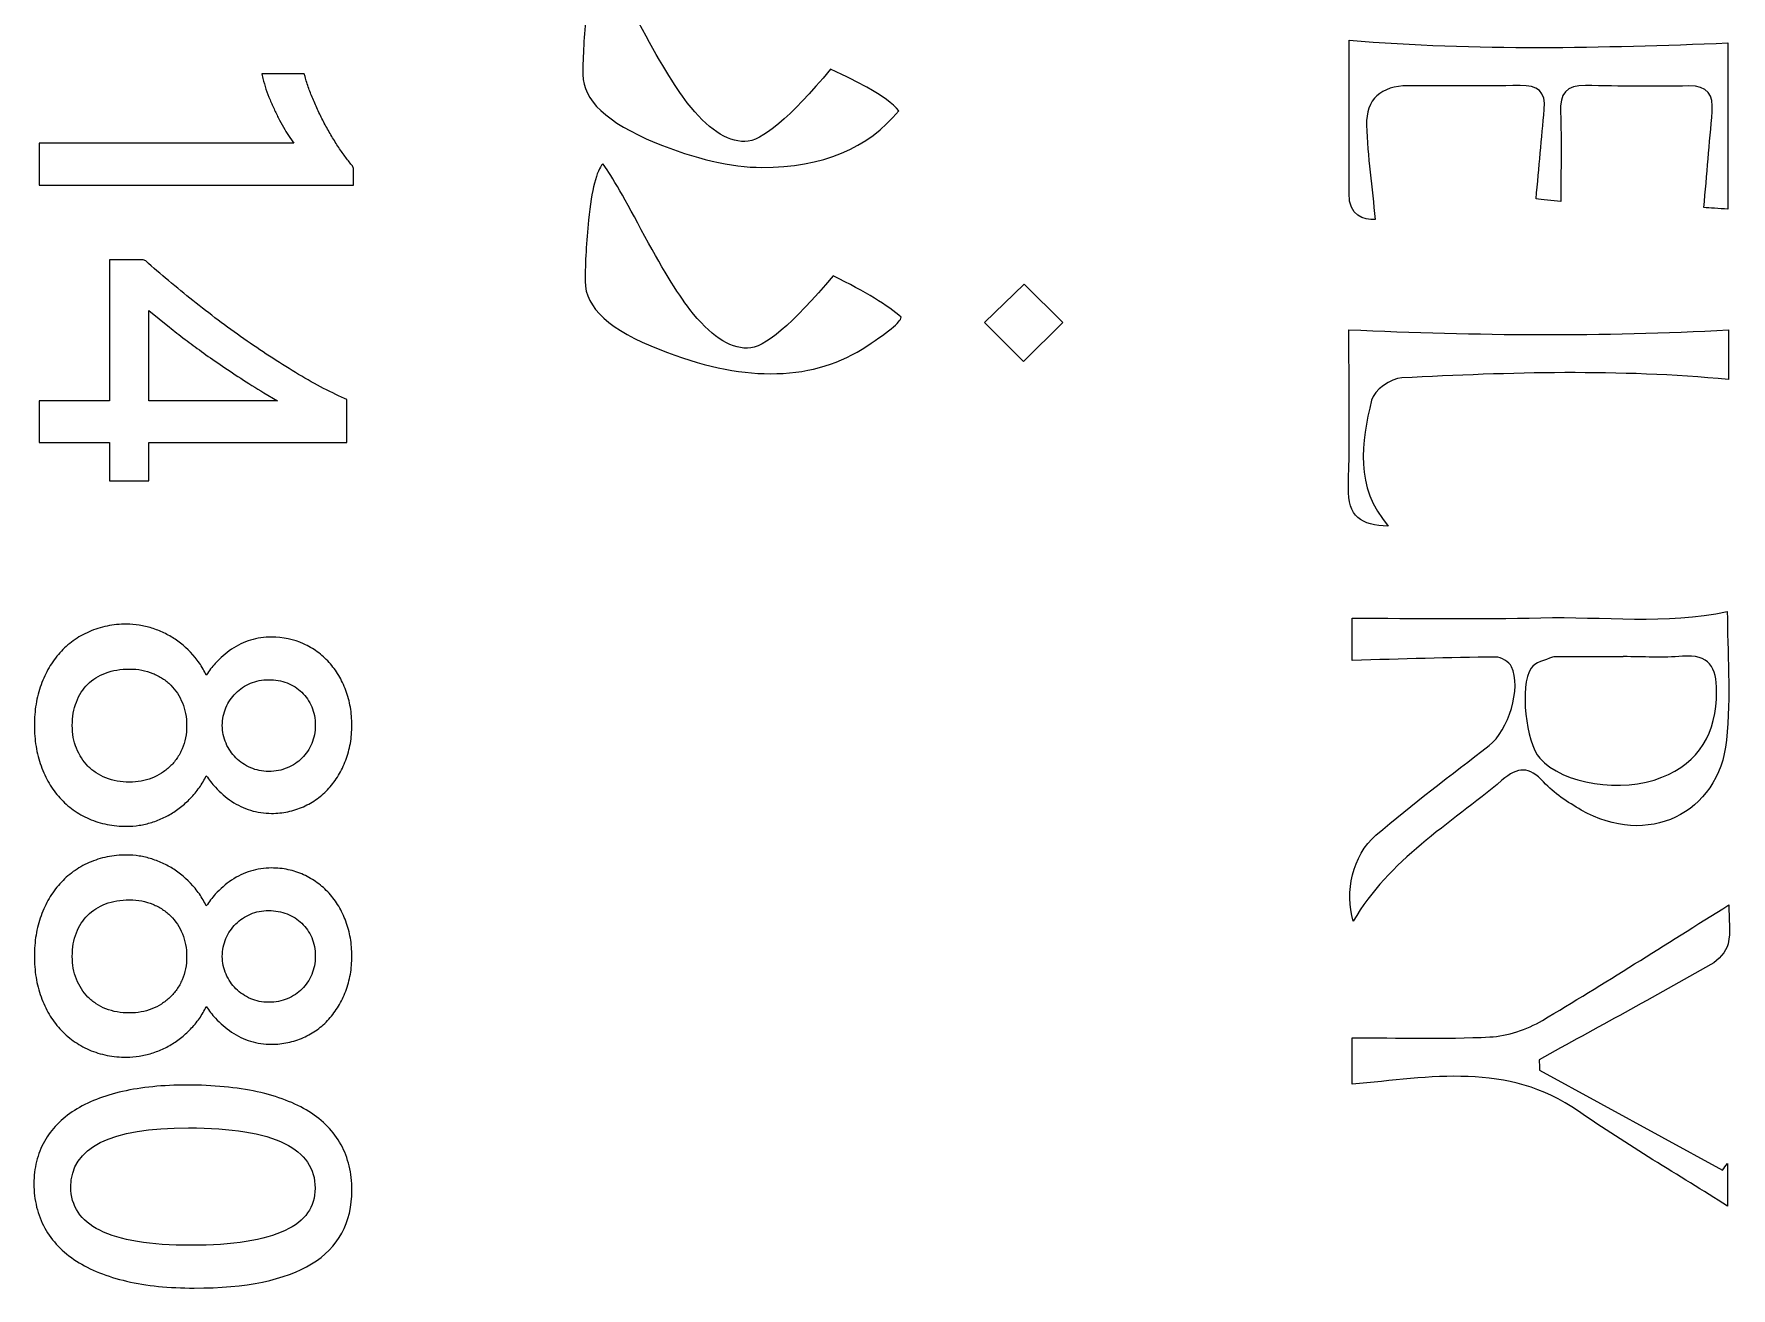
# Model space of a CAD drawing. Header units: millimetres. Extents: x -87 to 87, y -42 to 40.
# Drawn here: x 38.08 to 57.27, y -30.09 to -15.9 of the extents above; entities that cross this region are included whole.
import ezdxf

# ---------------------------------------------------------------- set-up
doc = ezdxf.new("R2010")
doc.units = ezdxf.units.MM
doc.header["$MEASUREMENT"] = 0
doc.layers.add('Layer 1', color=7, linetype='Continuous')

msp = doc.modelspace()

# ---------------------------------------------------------------- linework, layer by layer
at = {"layer": 'Layer 1', "color": 250}
for points, knots in [([(47.8559, -16.7698), (47.5072, -17.1976), (46.9909, -17.4115), (46.3063, -17.4115), (45.9579, -17.4115), (45.5546, -17.3174), (45.0971, -17.1291), (44.5536, -16.9046), (44.2823, -16.649), (44.2823, -16.3624), (44.2823, -16.1489), (44.2952, -15.9199), (44.3208, -15.6758), (44.3569, -15.3252), (44.4095, -15.1113), (44.4781, -15.0344), (44.5549, -15.1264), (44.7002, -15.3736), (44.9142, -15.7754), (45.139, -16.1946), (45.3216, -16.4963), (45.4628, -16.6801), (45.6895, -16.9731), (45.9066, -17.1194), (46.1141, -17.1194), (46.3021, -17.1194), (46.6249, -16.8467), (47.0829, -16.3016), (47.2621, -16.3849), (47.3992, -16.4524), (47.4934, -16.5037), (47.6664, -16.602), (47.7874, -16.6907), (47.8559, -16.7698)], [0, 0, 0, 0, 0.0909091, 0.0909091, 0.0909091, 0.1818182, 0.1818182, 0.1818182, 0.2727273, 0.2727273, 0.2727273, 0.3636364, 0.3636364, 0.3636364, 0.4545455, 0.4545455, 0.4545455, 0.5454545, 0.5454545, 0.5454545, 0.6363636, 0.6363636, 0.6363636, 0.7272727, 0.7272727, 0.7272727, 0.8181818, 0.8181818, 0.8181818, 0.9090909, 0.9090909, 0.9090909, 1, 1, 1, 1]), ([(53.6085, -16.4885), (54.0318, -16.4867), (54.4556, -16.4928), (54.8787, -16.4849), (55.0764, -16.4812), (55.1731, -16.5512), (55.1529, -16.7573), (55.121, -17.0831), (55.0931, -17.4089), (55.0605, -17.7667), (55.1268, -17.7737), (55.2419, -17.786), (55.3402, -17.7966), (55.3402, -17.4314), (55.3507, -17.1099), (55.3366, -16.7891), (55.3274, -16.5752), (55.4014, -16.4805), (55.6193, -16.4849), (56.009, -16.493), (56.3995, -16.4957), (56.7895, -16.49), (56.9996, -16.4869), (57.0671, -16.5926), (57.0515, -16.7809), (57.0217, -17.136), (56.9904, -17.4911), (56.958, -17.8653), (57.0207, -17.8695), (57.1268, -17.8773), (57.2294, -17.8843), (57.2294, -17.8843), (57.2294, -16.004), (57.2294, -16.004), (55.7988, -16.0581), (54.3995, -16.0972), (52.9474, -15.9716), (52.9474, -16.5289), (52.9509, -17.1154), (52.9459, -17.7023), (52.9436, -17.9716), (53.1099, -18.0007), (53.2411, -18.0012), (53.2064, -17.6403), (53.1565, -17.2882), (53.1443, -16.9349), (53.1337, -16.6369), (53.3131, -16.4897), (53.6085, -16.4885)], [0, 0, 0, 0, 0.0625, 0.0625, 0.0625, 0.125, 0.125, 0.125, 0.1875, 0.1875, 0.1875, 0.25, 0.25, 0.25, 0.3125, 0.3125, 0.3125, 0.375, 0.375, 0.375, 0.4375, 0.4375, 0.4375, 0.5, 0.5, 0.5, 0.5625, 0.5625, 0.5625, 0.625, 0.625, 0.625, 0.6875, 0.6875, 0.6875, 0.75, 0.75, 0.75, 0.8125, 0.8125, 0.8125, 0.875, 0.875, 0.875, 0.9375, 0.9375, 0.9375, 1, 1, 1, 1]), ([(38.1342, -17.5697), (38.1342, -17.5697), (38.1342, -17.139), (38.1342, -17.139), (38.1342, -17.139), (41.0156, -17.139), (41.0156, -17.139), (41.0156, -17.139), (40.9697, -17.0747), (40.9697, -17.0747), (40.9488, -17.0431), (40.9291, -17.0117), (40.9109, -16.9811), (40.8918, -16.949), (40.8722, -16.9142), (40.8526, -16.8769), (40.8331, -16.8391), (40.8144, -16.8013), (40.7968, -16.7634), (40.779, -16.7251), (40.7615, -16.686), (40.745, -16.6464), (40.728, -16.6057), (40.7127, -16.5653), (40.6992, -16.5253), (40.686, -16.4857), (40.6745, -16.446), (40.6648, -16.4066), (40.6648, -16.4066), (40.6518, -16.3534), (40.6518, -16.3534), (40.6518, -16.3534), (41.1313, -16.3534), (41.1313, -16.3534), (41.1313, -16.3534), (41.1404, -16.3847), (41.1404, -16.3847), (41.1526, -16.4273), (41.1668, -16.4717), (41.183, -16.5173), (41.1982, -16.5602), (41.2155, -16.6047), (41.2348, -16.6501), (41.2544, -16.6969), (41.2753, -16.7438), (41.2979, -16.791), (41.3195, -16.8364), (41.343, -16.8823), (41.3679, -16.9283), (41.3916, -16.9729), (41.4169, -17.0174), (41.443, -17.0612), (41.4685, -17.1038), (41.495, -17.1458), (41.5218, -17.1867), (41.5483, -17.2261), (41.5748, -17.2637), (41.6013, -17.2991), (41.6278, -17.3345), (41.6535, -17.3668), (41.6783, -17.3954), (41.6783, -17.3954), (41.6889, -17.4236), (41.6889, -17.4236), (41.6889, -17.4236), (41.6889, -17.6128), (41.6889, -17.6128), (41.6889, -17.6128), (38.1342, -17.6128), (38.1342, -17.6128), (38.1342, -17.6128), (38.1342, -17.5697), (38.1342, -17.5697)], [0, 0, 0, 0, 0.0416667, 0.0416667, 0.0416667, 0.0833333, 0.0833333, 0.0833333, 0.125, 0.125, 0.125, 0.1666667, 0.1666667, 0.1666667, 0.2083333, 0.2083333, 0.2083333, 0.25, 0.25, 0.25, 0.2916667, 0.2916667, 0.2916667, 0.3333333, 0.3333333, 0.3333333, 0.375, 0.375, 0.375, 0.4166667, 0.4166667, 0.4166667, 0.4583333, 0.4583333, 0.4583333, 0.5, 0.5, 0.5, 0.5416667, 0.5416667, 0.5416667, 0.5833333, 0.5833333, 0.5833333, 0.625, 0.625, 0.625, 0.6666667, 0.6666667, 0.6666667, 0.7083333, 0.7083333, 0.7083333, 0.75, 0.75, 0.75, 0.7916667, 0.7916667, 0.7916667, 0.8333333, 0.8333333, 0.8333333, 0.875, 0.875, 0.875, 0.9166667, 0.9166667, 0.9166667, 0.9583333, 0.9583333, 0.9583333, 1, 1, 1, 1]), ([(47.8816, -19.107), (47.8771, -19.1604), (47.7295, -19.2803), (47.4387, -19.4663), (47.1415, -19.6524), (46.796, -19.7453), (46.4027, -19.7453), (46.0328, -19.7453), (45.6159, -19.6547), (45.1519, -19.4727), (44.5891, -19.2547), (44.308, -18.9972), (44.308, -18.6997), (44.308, -18.4816), (44.3208, -18.2507), (44.3464, -18.0069), (44.3826, -17.6605), (44.4361, -17.4488), (44.5069, -17.3716), (44.5815, -17.4639), (44.7269, -17.7118), (44.9431, -18.1162), (45.1656, -18.5328), (45.3485, -18.8336), (45.4917, -19.0173), (45.7183, -19.3103), (45.9354, -19.4568), (46.1427, -19.4568), (46.3309, -19.4568), (46.6538, -19.1842), (47.1117, -18.6389), (47.4794, -18.8185), (47.7362, -18.9745), (47.8816, -19.107)], [0, 0, 0, 0, 0.0909091, 0.0909091, 0.0909091, 0.1818182, 0.1818182, 0.1818182, 0.2727273, 0.2727273, 0.2727273, 0.3636364, 0.3636364, 0.3636364, 0.4545455, 0.4545455, 0.4545455, 0.5454545, 0.5454545, 0.5454545, 0.6363636, 0.6363636, 0.6363636, 0.7272727, 0.7272727, 0.7272727, 0.8181818, 0.8181818, 0.8181818, 0.9090909, 0.9090909, 0.9090909, 1, 1, 1, 1]), ([(41.5699, -20.5224), (41.5699, -20.5224), (39.3729, -20.5224), (39.3729, -20.5224), (39.3729, -20.5224), (39.3729, -20.9577), (39.3729, -20.9577), (39.3729, -20.9577), (38.9313, -20.9577), (38.9313, -20.9577), (38.9313, -20.9577), (38.9313, -20.5224), (38.9313, -20.5224), (38.9313, -20.5224), (38.1342, -20.5224), (38.1342, -20.5224), (38.1342, -20.5224), (38.1342, -20.0533), (38.1342, -20.0533), (38.1342, -20.0533), (38.9313, -20.0533), (38.9313, -20.0533), (38.9313, -20.0533), (38.9313, -18.4585), (38.9313, -18.4585), (38.9313, -18.4585), (39.3104, -18.4585), (39.3104, -18.4585), (39.3104, -18.4585), (39.339, -18.4694), (39.339, -18.4694), (39.4226, -18.5437), (39.509, -18.618), (39.5977, -18.6923), (39.6899, -18.7695), (39.7818, -18.8446), (39.8733, -18.9178), (39.9687, -18.9935), (40.0637, -19.067), (40.1579, -19.1376), (40.2527, -19.2087), (40.3501, -19.2796), (40.4495, -19.3498), (40.5459, -19.4179), (40.6423, -19.4835), (40.7383, -19.5464), (40.8387, -19.6121), (40.9368, -19.674), (41.0322, -19.7317), (41.1286, -19.7893), (41.2233, -19.8431), (41.3166, -19.8927), (41.4084, -19.9417), (41.4987, -19.9864), (41.5876, -20.0266), (41.5876, -20.0266), (41.613, -20.0381), (41.613, -20.0381), (41.613, -20.0381), (41.613, -20.5224), (41.613, -20.5224), (41.613, -20.5224), (41.5699, -20.5224), (41.5699, -20.5224)], [0, 0, 0, 0, 0.047619, 0.047619, 0.047619, 0.0952381, 0.0952381, 0.0952381, 0.1428571, 0.1428571, 0.1428571, 0.1904762, 0.1904762, 0.1904762, 0.2380952, 0.2380952, 0.2380952, 0.2857143, 0.2857143, 0.2857143, 0.3333333, 0.3333333, 0.3333333, 0.3809524, 0.3809524, 0.3809524, 0.4285714, 0.4285714, 0.4285714, 0.4761905, 0.4761905, 0.4761905, 0.5238095, 0.5238095, 0.5238095, 0.5714286, 0.5714286, 0.5714286, 0.6190476, 0.6190476, 0.6190476, 0.6666667, 0.6666667, 0.6666667, 0.7142857, 0.7142857, 0.7142857, 0.7619048, 0.7619048, 0.7619048, 0.8095238, 0.8095238, 0.8095238, 0.8571429, 0.8571429, 0.8571429, 0.9047619, 0.9047619, 0.9047619, 0.952381, 0.952381, 0.952381, 1, 1, 1, 1]), ([(49.7098, -19.165), (49.7098, -19.165), (49.266, -19.6057), (49.266, -19.6057), (49.266, -19.6057), (48.8224, -19.1644), (48.8224, -19.1644), (48.8224, -19.1644), (49.2711, -18.7324), (49.2711, -18.7324), (49.2711, -18.7324), (49.7098, -19.165), (49.7098, -19.165)], [0, 0, 0, 0, 0.25, 0.25, 0.25, 0.5, 0.5, 0.5, 0.75, 0.75, 0.75, 1, 1, 1, 1]), ([(39.3729, -19.0293), (39.3729, -19.0293), (39.3729, -20.0533), (39.3729, -20.0533), (39.3729, -20.0533), (40.8307, -20.0533), (40.8307, -20.0533), (40.8307, -20.0533), (40.6748, -19.9601), (40.6748, -19.9601), (40.5812, -19.9032), (40.4938, -19.8486), (40.4134, -19.7966), (40.3298, -19.742), (40.2517, -19.69), (40.1803, -19.6413), (40.1076, -19.5917), (40.0371, -19.5423), (39.9692, -19.4934), (39.9068, -19.4486), (39.8447, -19.4025), (39.7839, -19.3564), (39.7193, -19.3073), (39.6607, -19.2615), (39.608, -19.2191), (39.608, -19.2191), (39.3729, -19.0293), (39.3729, -19.0293)], [0, 0, 0, 0, 0.1111111, 0.1111111, 0.1111111, 0.2222222, 0.2222222, 0.2222222, 0.3333333, 0.3333333, 0.3333333, 0.4444444, 0.4444444, 0.4444444, 0.5555556, 0.5555556, 0.5555556, 0.6666667, 0.6666667, 0.6666667, 0.7777778, 0.7777778, 0.7777778, 0.8888889, 0.8888889, 0.8888889, 1, 1, 1, 1]), ([(53.2, -20.0434), (53.2261, -19.9348), (53.4199, -19.7979), (53.5425, -19.7916), (54.7696, -19.7299), (55.998, -19.6901), (57.2361, -19.8115), (57.2361, -19.8115), (57.2361, -19.2499), (57.2361, -19.2499), (55.8124, -19.3256), (54.3955, -19.3151), (52.9434, -19.247), (52.9434, -19.8307), (52.957, -20.4324), (52.9376, -21.0325), (52.9271, -21.3616), (53.0831, -21.4617), (53.3888, -21.4676), (53.0046, -21.0223), (53.0849, -20.5262), (53.2, -20.0434)], [0, 0, 0, 0, 0.1428571, 0.1428571, 0.1428571, 0.2857143, 0.2857143, 0.2857143, 0.4285714, 0.4285714, 0.4285714, 0.5714286, 0.5714286, 0.5714286, 0.7142857, 0.7142857, 0.7142857, 0.8571429, 0.8571429, 0.8571429, 1, 1, 1, 1]), ([(54.6747, -24.3426), (54.8578, -24.1881), (54.9809, -24.1834), (55.1462, -24.3624), (55.2645, -24.4906), (55.4185, -24.5921), (55.5715, -24.6799), (56.3131, -25.1065), (57.1262, -24.7298), (57.2132, -23.8907), (57.2651, -23.3897), (57.2227, -22.879), (57.2227, -22.4351), (56.5278, -22.5829), (55.8175, -22.4885), (55.1158, -22.5059), (54.4101, -22.5237), (53.7034, -22.5099), (52.9799, -22.5099), (52.9799, -22.5099), (52.9799, -22.9872), (52.9799, -22.9872), (53.5464, -22.9726), (54.0753, -22.9548), (54.604, -22.95), (54.6652, -22.9495), (54.7572, -23.0054), (54.7833, -23.0596), (54.8981, -23.2981), (54.7469, -23.7811), (54.5293, -23.9501), (54.0994, -24.2842), (53.663, -24.6112), (53.25, -24.9651), (52.9809, -25.1955), (52.8951, -25.6091), (52.993, -25.9361), (53.3977, -25.2414), (54.0826, -24.8419), (54.6747, -24.3426)], [0, 0, 0, 0, 0.0769231, 0.0769231, 0.0769231, 0.1538462, 0.1538462, 0.1538462, 0.2307692, 0.2307692, 0.2307692, 0.3076923, 0.3076923, 0.3076923, 0.3846154, 0.3846154, 0.3846154, 0.4615385, 0.4615385, 0.4615385, 0.5384615, 0.5384615, 0.5384615, 0.6153846, 0.6153846, 0.6153846, 0.6923077, 0.6923077, 0.6923077, 0.7692308, 0.7692308, 0.7692308, 0.8461538, 0.8461538, 0.8461538, 0.9230769, 0.9230769, 0.9230769, 1, 1, 1, 1]), ([(39.1238, -22.5775), (39.1704, -22.5775), (39.218, -22.5813), (39.266, -22.5887), (39.3132, -22.5961), (39.3604, -22.6071), (39.4072, -22.6217), (39.4554, -22.6371), (39.5014, -22.6553), (39.5449, -22.676), (39.5892, -22.6974), (39.632, -22.7218), (39.6726, -22.7489), (39.7552, -22.8045), (39.8302, -22.8728), (39.8974, -22.9535), (39.9312, -22.9945), (39.9616, -23.0384), (39.9884, -23.0849), (40.0012, -23.1073), (40.0132, -23.1301), (40.0244, -23.1535), (40.0557, -23.1058), (40.0897, -23.0616), (40.1263, -23.0209), (40.1812, -22.9601), (40.2422, -22.9069), (40.3091, -22.8614), (40.3777, -22.8158), (40.4494, -22.7813), (40.5246, -22.7584), (40.6002, -22.7354), (40.679, -22.7237), (40.7607, -22.7237), (40.8917, -22.7237), (41.0123, -22.7494), (41.124, -22.8004), (41.1794, -22.8252), (41.231, -22.8552), (41.2785, -22.8898), (41.3264, -22.9246), (41.3712, -22.9649), (41.4125, -23.0101), (41.4534, -23.0553), (41.4897, -23.1042), (41.521, -23.1569), (41.5522, -23.2093), (41.5793, -23.2661), (41.6021, -23.3269), (41.6248, -23.3882), (41.6421, -23.4517), (41.6533, -23.517), (41.6646, -23.5826), (41.6703, -23.6505), (41.6703, -23.7206), (41.6703, -23.7917), (41.6644, -23.8603), (41.6529, -23.9261), (41.6415, -23.9916), (41.6241, -24.0553), (41.6012, -24.1167), (41.5781, -24.1776), (41.5507, -24.2344), (41.519, -24.287), (41.4874, -24.3395), (41.4511, -24.3884), (41.4104, -24.4334), (41.3695, -24.4783), (41.3249, -24.5181), (41.2771, -24.5528), (41.2294, -24.5873), (41.1774, -24.6173), (41.1215, -24.6424), (41.0653, -24.6673), (41.0073, -24.6861), (40.9477, -24.6985), (40.8875, -24.711), (40.825, -24.7175), (40.7607, -24.7175), (40.679, -24.7175), (40.6002, -24.7058), (40.5246, -24.6828), (40.4494, -24.6599), (40.3777, -24.6255), (40.3096, -24.58), (40.2427, -24.5345), (40.1816, -24.4817), (40.1267, -24.4217), (40.0898, -24.3814), (40.0558, -24.3379), (40.0245, -24.2912), (40.0132, -24.3147), (40.0011, -24.3374), (39.9884, -24.3592), (39.9616, -24.4047), (39.9312, -24.4479), (39.8974, -24.4886), (39.8635, -24.5293), (39.8279, -24.5665), (39.7908, -24.5999), (39.753, -24.634), (39.7135, -24.6648), (39.6728, -24.6923), (39.632, -24.7195), (39.5892, -24.7438), (39.5449, -24.765), (39.5007, -24.7862), (39.4548, -24.8044), (39.4073, -24.8195), (39.3605, -24.8341), (39.3132, -24.8452), (39.2661, -24.8524), (39.218, -24.8599), (39.1704, -24.8636), (39.1238, -24.8636), (39.0469, -24.8636), (38.973, -24.8566), (38.9024, -24.8428), (38.832, -24.829), (38.7643, -24.808), (38.6997, -24.78), (38.6355, -24.7518), (38.5755, -24.7178), (38.5199, -24.678), (38.4649, -24.6387), (38.4144, -24.5936), (38.3691, -24.5432), (38.3232, -24.4927), (38.2824, -24.437), (38.2469, -24.3764), (38.2115, -24.3161), (38.1809, -24.2508), (38.1555, -24.181), (38.1304, -24.1107), (38.1114, -24.0371), (38.099, -23.9605), (38.0864, -23.8837), (38.0801, -23.8036), (38.0801, -23.7206), (38.0801, -23.6384), (38.0864, -23.5589), (38.099, -23.4825), (38.1114, -23.4064), (38.1304, -23.3331), (38.1555, -23.2635), (38.1809, -23.1941), (38.2114, -23.1293), (38.2469, -23.069), (38.2823, -23.0088), (38.323, -22.9529), (38.369, -22.9014), (38.4141, -22.8506), (38.4648, -22.8051), (38.52, -22.7653), (38.5755, -22.7252), (38.6355, -22.691), (38.6994, -22.6629), (38.7643, -22.6341), (38.832, -22.6126), (38.9022, -22.5986), (38.9728, -22.5846), (39.0468, -22.5775), (39.1238, -22.5775)], [0, 0, 0, 0, 0.0185185, 0.0185185, 0.0185185, 0.037037, 0.037037, 0.037037, 0.0555556, 0.0555556, 0.0555556, 0.0740741, 0.0740741, 0.0740741, 0.0925926, 0.0925926, 0.0925926, 0.1111111, 0.1111111, 0.1111111, 0.1296296, 0.1296296, 0.1296296, 0.1481481, 0.1481481, 0.1481481, 0.1666667, 0.1666667, 0.1666667, 0.1851852, 0.1851852, 0.1851852, 0.2037037, 0.2037037, 0.2037037, 0.2222222, 0.2222222, 0.2222222, 0.2407407, 0.2407407, 0.2407407, 0.2592593, 0.2592593, 0.2592593, 0.2777778, 0.2777778, 0.2777778, 0.2962963, 0.2962963, 0.2962963, 0.3148148, 0.3148148, 0.3148148, 0.3333333, 0.3333333, 0.3333333, 0.3518519, 0.3518519, 0.3518519, 0.3703704, 0.3703704, 0.3703704, 0.3888889, 0.3888889, 0.3888889, 0.4074074, 0.4074074, 0.4074074, 0.4259259, 0.4259259, 0.4259259, 0.4444444, 0.4444444, 0.4444444, 0.462963, 0.462963, 0.462963, 0.4814815, 0.4814815, 0.4814815, 0.5, 0.5, 0.5, 0.5185185, 0.5185185, 0.5185185, 0.537037, 0.537037, 0.537037, 0.5555556, 0.5555556, 0.5555556, 0.5740741, 0.5740741, 0.5740741, 0.5925926, 0.5925926, 0.5925926, 0.6111111, 0.6111111, 0.6111111, 0.6296296, 0.6296296, 0.6296296, 0.6481481, 0.6481481, 0.6481481, 0.6666667, 0.6666667, 0.6666667, 0.6851852, 0.6851852, 0.6851852, 0.7037037, 0.7037037, 0.7037037, 0.7222222, 0.7222222, 0.7222222, 0.7407407, 0.7407407, 0.7407407, 0.7592593, 0.7592593, 0.7592593, 0.7777778, 0.7777778, 0.7777778, 0.7962963, 0.7962963, 0.7962963, 0.8148148, 0.8148148, 0.8148148, 0.8333333, 0.8333333, 0.8333333, 0.8518519, 0.8518519, 0.8518519, 0.8703704, 0.8703704, 0.8703704, 0.8888889, 0.8888889, 0.8888889, 0.9074074, 0.9074074, 0.9074074, 0.9259259, 0.9259259, 0.9259259, 0.9444444, 0.9444444, 0.9444444, 0.962963, 0.962963, 0.962963, 0.9814815, 0.9814815, 0.9814815, 1, 1, 1, 1]), ([(55.0032, -23.0749), (55.0464, -23.0084), (55.1612, -22.9874), (55.245, -22.9495), (55.2633, -22.941), (55.2888, -22.9475), (55.3112, -22.9475), (55.3112, -22.9475), (56.0467, -22.9475), (56.0467, -22.9475), (56.0467, -22.9475), (56.0467, -22.9447), (56.0467, -22.9447), (56.2697, -22.9447), (56.4939, -22.9606), (56.7151, -22.9412), (57.0208, -22.9144), (57.1013, -23.0656), (57.1016, -23.337), (57.1021, -23.814), (56.9027, -24.1412), (56.4829, -24.3095), (56.028, -24.4918), (55.3616, -24.387), (55.1023, -24.0924), (54.9463, -23.9153), (54.8708, -23.279), (55.0032, -23.0749)], [0, 0, 0, 0, 0.1111111, 0.1111111, 0.1111111, 0.2222222, 0.2222222, 0.2222222, 0.3333333, 0.3333333, 0.3333333, 0.4444444, 0.4444444, 0.4444444, 0.5555556, 0.5555556, 0.5555556, 0.6666667, 0.6666667, 0.6666667, 0.7777778, 0.7777778, 0.7777778, 0.8888889, 0.8888889, 0.8888889, 1, 1, 1, 1]), ([(39.1569, -23.0847), (39.1063, -23.0847), (39.0582, -23.0885), (39.0131, -23.0961), (38.9682, -23.1037), (38.9256, -23.1151), (38.8856, -23.1301), (38.8457, -23.1454), (38.8087, -23.1638), (38.7753, -23.1849), (38.7418, -23.2061), (38.7109, -23.2306), (38.6833, -23.2579), (38.6558, -23.2849), (38.6312, -23.3153), (38.61, -23.3484), (38.5887, -23.3816), (38.5704, -23.4183), (38.5553, -23.4581), (38.5398, -23.4973), (38.5283, -23.5389), (38.5206, -23.5826), (38.5128, -23.627), (38.5089, -23.6739), (38.5089, -23.723), (38.5089, -23.7705), (38.5129, -23.8156), (38.5207, -23.8583), (38.5284, -23.9009), (38.5403, -23.9422), (38.5559, -23.9818), (38.5712, -24.0205), (38.5901, -24.0572), (38.612, -24.0911), (38.6335, -24.1246), (38.6584, -24.1556), (38.6861, -24.1838), (38.7137, -24.2117), (38.7447, -24.2369), (38.7785, -24.2591), (38.8122, -24.2812), (38.8491, -24.3003), (38.8885, -24.3161), (38.9291, -24.3321), (38.9714, -24.3441), (39.0155, -24.3519), (39.0597, -24.3598), (39.1069, -24.3638), (39.1569, -24.3638), (39.2021, -24.3638), (39.2455, -24.3601), (39.2868, -24.3526), (39.3281, -24.345), (39.3685, -24.3337), (39.4074, -24.3186), (39.4459, -24.3032), (39.4824, -24.2845), (39.5167, -24.2627), (39.5508, -24.2411), (39.583, -24.2162), (39.6127, -24.1883), (39.642, -24.1607), (39.6681, -24.1298), (39.6911, -24.0965), (39.7142, -24.0632), (39.7343, -24.0267), (39.7514, -23.9876), (39.7682, -23.9489), (39.7808, -23.9074), (39.7892, -23.8634), (39.7976, -23.8193), (39.8019, -23.7725), (39.8019, -23.723), (39.8019, -23.6765), (39.7979, -23.632), (39.7899, -23.5897), (39.782, -23.5477), (39.77, -23.5069), (39.754, -23.4679), (39.7381, -23.4289), (39.7191, -23.3926), (39.6972, -23.3592), (39.6757, -23.3266), (39.6506, -23.2958), (39.6222, -23.2674), (39.5936, -23.239), (39.5624, -23.2137), (39.529, -23.1918), (39.4949, -23.1695), (39.4579, -23.15), (39.4183, -23.1338), (39.3791, -23.1176), (39.3374, -23.1052), (39.2939, -23.097), (39.2507, -23.0888), (39.2048, -23.0847), (39.1569, -23.0847)], [0, 0, 0, 0, 0.03125, 0.03125, 0.03125, 0.0625, 0.0625, 0.0625, 0.09375, 0.09375, 0.09375, 0.125, 0.125, 0.125, 0.15625, 0.15625, 0.15625, 0.1875, 0.1875, 0.1875, 0.21875, 0.21875, 0.21875, 0.25, 0.25, 0.25, 0.28125, 0.28125, 0.28125, 0.3125, 0.3125, 0.3125, 0.34375, 0.34375, 0.34375, 0.375, 0.375, 0.375, 0.40625, 0.40625, 0.40625, 0.4375, 0.4375, 0.4375, 0.46875, 0.46875, 0.46875, 0.5, 0.5, 0.5, 0.53125, 0.53125, 0.53125, 0.5625, 0.5625, 0.5625, 0.59375, 0.59375, 0.59375, 0.625, 0.625, 0.625, 0.65625, 0.65625, 0.65625, 0.6875, 0.6875, 0.6875, 0.71875, 0.71875, 0.71875, 0.75, 0.75, 0.75, 0.78125, 0.78125, 0.78125, 0.8125, 0.8125, 0.8125, 0.84375, 0.84375, 0.84375, 0.875, 0.875, 0.875, 0.90625, 0.90625, 0.90625, 0.9375, 0.9375, 0.9375, 0.96875, 0.96875, 0.96875, 1, 1, 1, 1]), ([(40.73, -23.2057), (40.6925, -23.2057), (40.6563, -23.2092), (40.6217, -23.2158), (40.5875, -23.2225), (40.5544, -23.2326), (40.5231, -23.2459), (40.4913, -23.2592), (40.4616, -23.2753), (40.4343, -23.2937), (40.4072, -23.3119), (40.3814, -23.3332), (40.3575, -23.3571), (40.3335, -23.3811), (40.312, -23.4068), (40.2936, -23.434), (40.2751, -23.4611), (40.259, -23.4906), (40.2455, -23.5221), (40.2323, -23.5529), (40.2223, -23.5853), (40.2156, -23.6187), (40.2089, -23.6522), (40.2054, -23.6872), (40.2054, -23.723), (40.2054, -23.759), (40.209, -23.7938), (40.2159, -23.8271), (40.2228, -23.8605), (40.2333, -23.8932), (40.247, -23.9246), (40.2608, -23.9565), (40.2773, -23.9866), (40.2961, -24.0141), (40.3147, -24.0413), (40.3359, -24.0666), (40.3594, -24.0894), (40.3831, -24.1131), (40.4088, -24.1342), (40.4365, -24.1528), (40.4642, -24.1714), (40.4941, -24.1879), (40.526, -24.2021), (40.5572, -24.2156), (40.5899, -24.2258), (40.6238, -24.2325), (40.6577, -24.2393), (40.6932, -24.2427), (40.73, -24.2427), (40.7685, -24.2427), (40.8053, -24.2393), (40.8403, -24.2326), (40.8749, -24.226), (40.9084, -24.2158), (40.9404, -24.2024), (40.9731, -24.1888), (41.0036, -24.1727), (41.0313, -24.1542), (41.0585, -24.1362), (41.0837, -24.1156), (41.1063, -24.0925), (41.1302, -24.069), (41.1511, -24.0438), (41.1692, -24.0166), (41.1874, -23.9893), (41.2034, -23.9595), (41.2168, -23.9276), (41.2301, -23.8963), (41.2402, -23.8635), (41.2469, -23.8294), (41.2536, -23.7954), (41.2569, -23.7598), (41.2569, -23.723), (41.2569, -23.6836), (41.2536, -23.6462), (41.2467, -23.611), (41.24, -23.5761), (41.2297, -23.5429), (41.2162, -23.5117), (41.2022, -23.4803), (41.1857, -23.4506), (41.1668, -23.423), (41.1481, -23.396), (41.1273, -23.3709), (41.104, -23.348), (41.0806, -23.3257), (41.0548, -23.3056), (41.0272, -23.2881), (40.9993, -23.2704), (40.9692, -23.2552), (40.9375, -23.2424), (40.9055, -23.2302), (40.872, -23.2209), (40.8376, -23.2149), (40.803, -23.2088), (40.767, -23.2057), (40.73, -23.2057)], [0, 0, 0, 0, 0.03125, 0.03125, 0.03125, 0.0625, 0.0625, 0.0625, 0.09375, 0.09375, 0.09375, 0.125, 0.125, 0.125, 0.15625, 0.15625, 0.15625, 0.1875, 0.1875, 0.1875, 0.21875, 0.21875, 0.21875, 0.25, 0.25, 0.25, 0.28125, 0.28125, 0.28125, 0.3125, 0.3125, 0.3125, 0.34375, 0.34375, 0.34375, 0.375, 0.375, 0.375, 0.40625, 0.40625, 0.40625, 0.4375, 0.4375, 0.4375, 0.46875, 0.46875, 0.46875, 0.5, 0.5, 0.5, 0.53125, 0.53125, 0.53125, 0.5625, 0.5625, 0.5625, 0.59375, 0.59375, 0.59375, 0.625, 0.625, 0.625, 0.65625, 0.65625, 0.65625, 0.6875, 0.6875, 0.6875, 0.71875, 0.71875, 0.71875, 0.75, 0.75, 0.75, 0.78125, 0.78125, 0.78125, 0.8125, 0.8125, 0.8125, 0.84375, 0.84375, 0.84375, 0.875, 0.875, 0.875, 0.90625, 0.90625, 0.90625, 0.9375, 0.9375, 0.9375, 0.96875, 0.96875, 0.96875, 1, 1, 1, 1]), ([(39.1238, -25.189), (39.1704, -25.189), (39.218, -25.1928), (39.266, -25.2002), (39.3132, -25.2075), (39.3604, -25.2186), (39.4072, -25.2332), (39.4554, -25.2486), (39.5014, -25.2668), (39.5449, -25.2875), (39.5892, -25.3089), (39.632, -25.3333), (39.6726, -25.3604), (39.7552, -25.416), (39.8302, -25.4843), (39.8974, -25.565), (39.9312, -25.606), (39.9616, -25.6499), (39.9884, -25.6964), (40.0012, -25.7188), (40.0132, -25.7416), (40.0244, -25.765), (40.0557, -25.7173), (40.0897, -25.6731), (40.1263, -25.6324), (40.1812, -25.5716), (40.2422, -25.5184), (40.3091, -25.4729), (40.3777, -25.4273), (40.4494, -25.3928), (40.5246, -25.3699), (40.6002, -25.347), (40.679, -25.3353), (40.7607, -25.3353), (40.826, -25.3353), (40.889, -25.3418), (40.9495, -25.3544), (41.0098, -25.3671), (41.068, -25.3864), (41.124, -25.412), (41.1793, -25.4368), (41.231, -25.4668), (41.2786, -25.5014), (41.3264, -25.5362), (41.3711, -25.5763), (41.4125, -25.6216), (41.4535, -25.6669), (41.4897, -25.7159), (41.521, -25.7684), (41.5523, -25.8209), (41.5793, -25.8776), (41.6021, -25.9384), (41.6248, -25.9997), (41.6421, -26.0631), (41.6533, -26.1285), (41.6646, -26.1941), (41.6703, -26.262), (41.6703, -26.3321), (41.6703, -26.4032), (41.6644, -26.4719), (41.6529, -26.5377), (41.6415, -26.6032), (41.6241, -26.6669), (41.6012, -26.7283), (41.5781, -26.7891), (41.5507, -26.8459), (41.519, -26.8985), (41.4874, -26.951), (41.4511, -26.9999), (41.4104, -27.0449), (41.3695, -27.0898), (41.3249, -27.1296), (41.2771, -27.1643), (41.2294, -27.1988), (41.1774, -27.2288), (41.1215, -27.2539), (41.0653, -27.2788), (41.0073, -27.2976), (40.9477, -27.31), (40.8875, -27.3225), (40.825, -27.329), (40.7607, -27.329), (40.679, -27.329), (40.6002, -27.3174), (40.5246, -27.2944), (40.4494, -27.2715), (40.3777, -27.237), (40.3096, -27.1915), (40.2427, -27.146), (40.1816, -27.0932), (40.1267, -27.0331), (40.0898, -26.9929), (40.0558, -26.9494), (40.0245, -26.9027), (40.0132, -26.9262), (40.0011, -26.9489), (39.9884, -26.9707), (39.9618, -27.0162), (39.9314, -27.0595), (39.8974, -27.1002), (39.8634, -27.1408), (39.8279, -27.178), (39.7908, -27.2114), (39.753, -27.2455), (39.7135, -27.2763), (39.6728, -27.3038), (39.632, -27.331), (39.5892, -27.3553), (39.5449, -27.3765), (39.5007, -27.3977), (39.4548, -27.4159), (39.4073, -27.431), (39.3605, -27.4456), (39.3132, -27.4566), (39.2661, -27.4639), (39.218, -27.4714), (39.1704, -27.4751), (39.1238, -27.4751), (39.0469, -27.4751), (38.973, -27.4682), (38.9024, -27.4543), (38.832, -27.4405), (38.7643, -27.4194), (38.6997, -27.3915), (38.6355, -27.3633), (38.5755, -27.3293), (38.5199, -27.2895), (38.4649, -27.2502), (38.4144, -27.2051), (38.3691, -27.1547), (38.3232, -27.1042), (38.2824, -27.0485), (38.2469, -26.9879), (38.2115, -26.9276), (38.1809, -26.8623), (38.1555, -26.7925), (38.1304, -26.7222), (38.1114, -26.6486), (38.099, -26.572), (38.0864, -26.4952), (38.0801, -26.4151), (38.0801, -26.3321), (38.0801, -26.2499), (38.0864, -26.1704), (38.099, -26.094), (38.1114, -26.0179), (38.1304, -25.9446), (38.1555, -25.875), (38.1809, -25.8056), (38.2114, -25.7408), (38.2469, -25.6805), (38.2823, -25.6203), (38.323, -25.5645), (38.369, -25.513), (38.4142, -25.4621), (38.4648, -25.4166), (38.52, -25.3768), (38.5755, -25.3367), (38.6355, -25.3025), (38.6994, -25.2744), (38.7643, -25.2456), (38.832, -25.2241), (38.9022, -25.2101), (38.9728, -25.196), (39.0468, -25.189), (39.1238, -25.189)], [0, 0, 0, 0, 0.0181818, 0.0181818, 0.0181818, 0.0363636, 0.0363636, 0.0363636, 0.0545455, 0.0545455, 0.0545455, 0.0727273, 0.0727273, 0.0727273, 0.0909091, 0.0909091, 0.0909091, 0.1090909, 0.1090909, 0.1090909, 0.1272727, 0.1272727, 0.1272727, 0.1454545, 0.1454545, 0.1454545, 0.1636364, 0.1636364, 0.1636364, 0.1818182, 0.1818182, 0.1818182, 0.2, 0.2, 0.2, 0.2181818, 0.2181818, 0.2181818, 0.2363636, 0.2363636, 0.2363636, 0.2545455, 0.2545455, 0.2545455, 0.2727273, 0.2727273, 0.2727273, 0.2909091, 0.2909091, 0.2909091, 0.3090909, 0.3090909, 0.3090909, 0.3272727, 0.3272727, 0.3272727, 0.3454545, 0.3454545, 0.3454545, 0.3636364, 0.3636364, 0.3636364, 0.3818182, 0.3818182, 0.3818182, 0.4, 0.4, 0.4, 0.4181818, 0.4181818, 0.4181818, 0.4363636, 0.4363636, 0.4363636, 0.4545455, 0.4545455, 0.4545455, 0.4727273, 0.4727273, 0.4727273, 0.4909091, 0.4909091, 0.4909091, 0.5090909, 0.5090909, 0.5090909, 0.5272727, 0.5272727, 0.5272727, 0.5454545, 0.5454545, 0.5454545, 0.5636364, 0.5636364, 0.5636364, 0.5818182, 0.5818182, 0.5818182, 0.6, 0.6, 0.6, 0.6181818, 0.6181818, 0.6181818, 0.6363636, 0.6363636, 0.6363636, 0.6545455, 0.6545455, 0.6545455, 0.6727273, 0.6727273, 0.6727273, 0.6909091, 0.6909091, 0.6909091, 0.7090909, 0.7090909, 0.7090909, 0.7272727, 0.7272727, 0.7272727, 0.7454545, 0.7454545, 0.7454545, 0.7636364, 0.7636364, 0.7636364, 0.7818182, 0.7818182, 0.7818182, 0.8, 0.8, 0.8, 0.8181818, 0.8181818, 0.8181818, 0.8363636, 0.8363636, 0.8363636, 0.8545455, 0.8545455, 0.8545455, 0.8727273, 0.8727273, 0.8727273, 0.8909091, 0.8909091, 0.8909091, 0.9090909, 0.9090909, 0.9090909, 0.9272727, 0.9272727, 0.9272727, 0.9454545, 0.9454545, 0.9454545, 0.9636364, 0.9636364, 0.9636364, 0.9818182, 0.9818182, 0.9818182, 1, 1, 1, 1]), ([(39.1569, -25.6962), (39.1063, -25.6962), (39.0582, -25.7), (39.0131, -25.7076), (38.9682, -25.7152), (38.9256, -25.7267), (38.8856, -25.7417), (38.8457, -25.7569), (38.8087, -25.7753), (38.7754, -25.7963), (38.7419, -25.8175), (38.7111, -25.8419), (38.6833, -25.8694), (38.6558, -25.8964), (38.6312, -25.9268), (38.61, -25.9599), (38.5887, -25.9931), (38.5704, -26.0298), (38.5553, -26.0696), (38.5398, -26.1088), (38.5283, -26.1504), (38.5206, -26.1941), (38.5128, -26.2385), (38.5089, -26.2855), (38.5089, -26.3345), (38.5089, -26.3819), (38.5129, -26.4271), (38.5207, -26.4698), (38.5284, -26.5124), (38.5403, -26.5537), (38.5559, -26.5932), (38.5712, -26.632), (38.5901, -26.6687), (38.612, -26.7026), (38.6335, -26.7361), (38.6584, -26.7671), (38.6861, -26.7953), (38.7137, -26.8232), (38.7446, -26.8485), (38.7784, -26.8706), (38.8122, -26.8927), (38.8491, -26.9118), (38.8885, -26.9276), (38.929, -26.9436), (38.9713, -26.9556), (39.0153, -26.9635), (39.0601, -26.9712), (39.1074, -26.9753), (39.1569, -26.9753), (39.2021, -26.9753), (39.2455, -26.9716), (39.2868, -26.964), (39.3281, -26.9565), (39.3685, -26.9452), (39.4074, -26.9301), (39.4459, -26.9147), (39.4824, -26.896), (39.5167, -26.8742), (39.5508, -26.8526), (39.583, -26.8277), (39.6127, -26.7998), (39.642, -26.7722), (39.6681, -26.7413), (39.6911, -26.708), (39.7142, -26.6747), (39.7343, -26.6382), (39.7514, -26.5991), (39.7682, -26.5604), (39.7808, -26.5189), (39.7892, -26.4749), (39.7976, -26.4308), (39.8019, -26.384), (39.8019, -26.3345), (39.8019, -26.288), (39.7979, -26.2435), (39.7899, -26.2013), (39.782, -26.1592), (39.77, -26.1184), (39.754, -26.0794), (39.7381, -26.0404), (39.7191, -26.0041), (39.6972, -25.9708), (39.6758, -25.9381), (39.6507, -25.9074), (39.6222, -25.8789), (39.5936, -25.8505), (39.5624, -25.8252), (39.529, -25.8033), (39.4949, -25.781), (39.4579, -25.7615), (39.4183, -25.7453), (39.3791, -25.7291), (39.3374, -25.7167), (39.2939, -25.7085), (39.2507, -25.7003), (39.2048, -25.6962), (39.1569, -25.6962)], [0, 0, 0, 0, 0.03125, 0.03125, 0.03125, 0.0625, 0.0625, 0.0625, 0.09375, 0.09375, 0.09375, 0.125, 0.125, 0.125, 0.15625, 0.15625, 0.15625, 0.1875, 0.1875, 0.1875, 0.21875, 0.21875, 0.21875, 0.25, 0.25, 0.25, 0.28125, 0.28125, 0.28125, 0.3125, 0.3125, 0.3125, 0.34375, 0.34375, 0.34375, 0.375, 0.375, 0.375, 0.40625, 0.40625, 0.40625, 0.4375, 0.4375, 0.4375, 0.46875, 0.46875, 0.46875, 0.5, 0.5, 0.5, 0.53125, 0.53125, 0.53125, 0.5625, 0.5625, 0.5625, 0.59375, 0.59375, 0.59375, 0.625, 0.625, 0.625, 0.65625, 0.65625, 0.65625, 0.6875, 0.6875, 0.6875, 0.71875, 0.71875, 0.71875, 0.75, 0.75, 0.75, 0.78125, 0.78125, 0.78125, 0.8125, 0.8125, 0.8125, 0.84375, 0.84375, 0.84375, 0.875, 0.875, 0.875, 0.90625, 0.90625, 0.90625, 0.9375, 0.9375, 0.9375, 0.96875, 0.96875, 0.96875, 1, 1, 1, 1]), ([(40.73, -25.8172), (40.6927, -25.8172), (40.6565, -25.8207), (40.622, -25.8273), (40.5874, -25.8341), (40.5542, -25.8441), (40.523, -25.8574), (40.4913, -25.8707), (40.4616, -25.8868), (40.4343, -25.9052), (40.4072, -25.9234), (40.3814, -25.9447), (40.3575, -25.9686), (40.3331, -25.993), (40.3117, -26.0187), (40.2936, -26.0453), (40.2751, -26.0727), (40.259, -26.102), (40.2455, -26.1336), (40.2323, -26.1644), (40.2223, -26.1969), (40.2156, -26.2303), (40.2089, -26.2637), (40.2054, -26.2987), (40.2054, -26.3345), (40.2054, -26.3705), (40.209, -26.4053), (40.2159, -26.4386), (40.2228, -26.472), (40.2333, -26.5046), (40.247, -26.5362), (40.2608, -26.5681), (40.2773, -26.5981), (40.2962, -26.6257), (40.3149, -26.653), (40.3361, -26.6783), (40.3594, -26.7009), (40.3831, -26.7246), (40.4088, -26.7456), (40.4365, -26.7642), (40.4642, -26.7828), (40.4941, -26.7994), (40.526, -26.8136), (40.5572, -26.8271), (40.5899, -26.8373), (40.6238, -26.844), (40.6573, -26.8509), (40.6927, -26.8542), (40.73, -26.8542), (40.7685, -26.8542), (40.8054, -26.8509), (40.8403, -26.8441), (40.8753, -26.8374), (40.9086, -26.8274), (40.9402, -26.8141), (40.9731, -26.8003), (41.0036, -26.7842), (41.0313, -26.7657), (41.0585, -26.7477), (41.0837, -26.727), (41.1063, -26.704), (41.1302, -26.6805), (41.1511, -26.6553), (41.1692, -26.6281), (41.1874, -26.6008), (41.2034, -26.571), (41.2168, -26.5391), (41.2301, -26.5078), (41.2402, -26.475), (41.2469, -26.4409), (41.2536, -26.4069), (41.2569, -26.3713), (41.2569, -26.3345), (41.2569, -26.2951), (41.2536, -26.2577), (41.2467, -26.2225), (41.24, -26.1876), (41.2297, -26.1544), (41.2162, -26.1232), (41.2022, -26.0918), (41.1857, -26.0621), (41.1668, -26.0345), (41.1481, -26.0075), (41.1273, -25.9824), (41.104, -25.9595), (41.0806, -25.9372), (41.0548, -25.9171), (41.0272, -25.8996), (40.9993, -25.8819), (40.9692, -25.8667), (40.9375, -25.8539), (40.9054, -25.8417), (40.872, -25.8325), (40.8376, -25.8264), (40.803, -25.8203), (40.767, -25.8172), (40.73, -25.8172)], [0, 0, 0, 0, 0.03125, 0.03125, 0.03125, 0.0625, 0.0625, 0.0625, 0.09375, 0.09375, 0.09375, 0.125, 0.125, 0.125, 0.15625, 0.15625, 0.15625, 0.1875, 0.1875, 0.1875, 0.21875, 0.21875, 0.21875, 0.25, 0.25, 0.25, 0.28125, 0.28125, 0.28125, 0.3125, 0.3125, 0.3125, 0.34375, 0.34375, 0.34375, 0.375, 0.375, 0.375, 0.40625, 0.40625, 0.40625, 0.4375, 0.4375, 0.4375, 0.46875, 0.46875, 0.46875, 0.5, 0.5, 0.5, 0.53125, 0.53125, 0.53125, 0.5625, 0.5625, 0.5625, 0.59375, 0.59375, 0.59375, 0.625, 0.625, 0.625, 0.65625, 0.65625, 0.65625, 0.6875, 0.6875, 0.6875, 0.71875, 0.71875, 0.71875, 0.75, 0.75, 0.75, 0.78125, 0.78125, 0.78125, 0.8125, 0.8125, 0.8125, 0.84375, 0.84375, 0.84375, 0.875, 0.875, 0.875, 0.90625, 0.90625, 0.90625, 0.9375, 0.9375, 0.9375, 0.96875, 0.96875, 0.96875, 1, 1, 1, 1]), ([(57.1682, -28.7528), (57.1682, -28.7528), (55.1007, -27.6228), (55.1007, -27.6228), (55.099, -27.5829), (55.0972, -27.5433), (55.0952, -27.5034), (55.7435, -27.1461), (56.3936, -26.7925), (57.0376, -26.4276), (57.1213, -26.3797), (57.2091, -26.2828), (57.2307, -26.1933), (57.2633, -26.0584), (57.2392, -25.9094), (57.2392, -25.7529), (56.5117, -26.2068), (55.8285, -26.6447), (55.1316, -27.059), (54.9568, -27.1631), (54.7391, -27.2361), (54.5374, -27.2464), (54.0228, -27.2725), (53.506, -27.2549), (52.9793, -27.2549), (52.9793, -27.2549), (52.9793, -27.7815), (52.9793, -27.7815), (53.8681, -27.7013), (54.7368, -27.5277), (55.5394, -28.086), (56.0906, -28.4695), (56.6719, -28.809), (57.2252, -29.1586), (57.2252, -29.1586), (57.2252, -28.6774), (57.2252, -28.6774), (57.2058, -28.7027), (57.187, -28.7278), (57.1682, -28.7528)], [0, 0, 0, 0, 0.0769231, 0.0769231, 0.0769231, 0.1538462, 0.1538462, 0.1538462, 0.2307692, 0.2307692, 0.2307692, 0.3076923, 0.3076923, 0.3076923, 0.3846154, 0.3846154, 0.3846154, 0.4615385, 0.4615385, 0.4615385, 0.5384615, 0.5384615, 0.5384615, 0.6153846, 0.6153846, 0.6153846, 0.6923077, 0.6923077, 0.6923077, 0.7692308, 0.7692308, 0.7692308, 0.8461538, 0.8461538, 0.8461538, 0.9230769, 0.9230769, 0.9230769, 1, 1, 1, 1]), ([(39.8878, -30.0865), (39.7455, -30.0865), (39.61, -30.0801), (39.4822, -30.0672), (39.3541, -30.0544), (39.2343, -30.0348), (39.1237, -30.0087), (39.0123, -29.9829), (38.909, -29.9508), (38.8147, -29.9131), (38.7196, -29.875), (38.6329, -29.8307), (38.5555, -29.7808), (38.4773, -29.7306), (38.4082, -29.6742), (38.3489, -29.6123), (38.2893, -29.5499), (38.239, -29.4816), (38.1979, -29.4077), (38.157, -29.3338), (38.1262, -29.2548), (38.1059, -29.1709), (38.0855, -29.0869), (38.0753, -28.9986), (38.0753, -28.9056), (38.0753, -28.8174), (38.0851, -28.7332), (38.1047, -28.6536), (38.1242, -28.5739), (38.1539, -28.4988), (38.1931, -28.429), (38.2328, -28.3591), (38.2811, -28.2945), (38.3381, -28.2359), (38.3951, -28.1774), (38.4609, -28.1242), (38.5354, -28.077), (38.6091, -28.0296), (38.6916, -27.988), (38.7819, -27.9524), (38.872, -27.9168), (38.9707, -27.887), (39.0772, -27.863), (39.1831, -27.8389), (39.2973, -27.8208), (39.4191, -27.8088), (39.541, -27.7969), (39.67, -27.7908), (39.8054, -27.7908), (39.9536, -27.7908), (40.0943, -27.7972), (40.2271, -27.8097), (40.3605, -27.8223), (40.4848, -27.8412), (40.5994, -27.8661), (40.7153, -27.8916), (40.8218, -27.923), (40.9191, -27.9602), (41.0166, -27.9975), (41.1052, -28.041), (41.1848, -28.0906), (41.2647, -28.1408), (41.3351, -28.197), (41.3953, -28.259), (41.4558, -28.3214), (41.5069, -28.3902), (41.5478, -28.4651), (41.5882, -28.5393), (41.6189, -28.6195), (41.6394, -28.7055), (41.6599, -28.791), (41.6703, -28.8814), (41.6703, -28.9766), (41.6703, -29.3483), (41.5184, -29.6273), (41.2147, -29.8135), (40.9179, -29.9955), (40.4755, -30.0865), (39.8878, -30.0865)], [0, 0, 0, 0, 0.0384615, 0.0384615, 0.0384615, 0.0769231, 0.0769231, 0.0769231, 0.1153846, 0.1153846, 0.1153846, 0.1538462, 0.1538462, 0.1538462, 0.1923077, 0.1923077, 0.1923077, 0.2307692, 0.2307692, 0.2307692, 0.2692308, 0.2692308, 0.2692308, 0.3076923, 0.3076923, 0.3076923, 0.3461538, 0.3461538, 0.3461538, 0.3846154, 0.3846154, 0.3846154, 0.4230769, 0.4230769, 0.4230769, 0.4615385, 0.4615385, 0.4615385, 0.5, 0.5, 0.5, 0.5384615, 0.5384615, 0.5384615, 0.5769231, 0.5769231, 0.5769231, 0.6153846, 0.6153846, 0.6153846, 0.6538462, 0.6538462, 0.6538462, 0.6923077, 0.6923077, 0.6923077, 0.7307692, 0.7307692, 0.7307692, 0.7692308, 0.7692308, 0.7692308, 0.8076923, 0.8076923, 0.8076923, 0.8461538, 0.8461538, 0.8461538, 0.8846154, 0.8846154, 0.8846154, 0.9230769, 0.9230769, 0.9230769, 0.9615385, 0.9615385, 0.9615385, 1, 1, 1, 1]), ([(39.8498, -29.603), (40.3264, -29.603), (40.6822, -29.547), (40.9175, -29.4352), (41.1422, -29.3284), (41.2545, -29.1693), (41.2545, -28.958), (41.2545, -28.7337), (41.1398, -28.5648), (40.9103, -28.4516), (40.6709, -28.3335), (40.3087, -28.2744), (39.8239, -28.2744), (38.9362, -28.2744), (38.4927, -28.4975), (38.4927, -28.9435), (38.4927, -29.16), (38.6014, -29.323), (38.8189, -29.432), (39.0459, -29.5459), (39.3897, -29.603), (39.8498, -29.603)], [0, 0, 0, 0, 0.1428571, 0.1428571, 0.1428571, 0.2857143, 0.2857143, 0.2857143, 0.4285714, 0.4285714, 0.4285714, 0.5714286, 0.5714286, 0.5714286, 0.7142857, 0.7142857, 0.7142857, 0.8571429, 0.8571429, 0.8571429, 1, 1, 1, 1])]:
    msp.add_open_spline(points, degree=3, knots=knots, dxfattribs=at)

doc.saveas('drawing.dxf')
